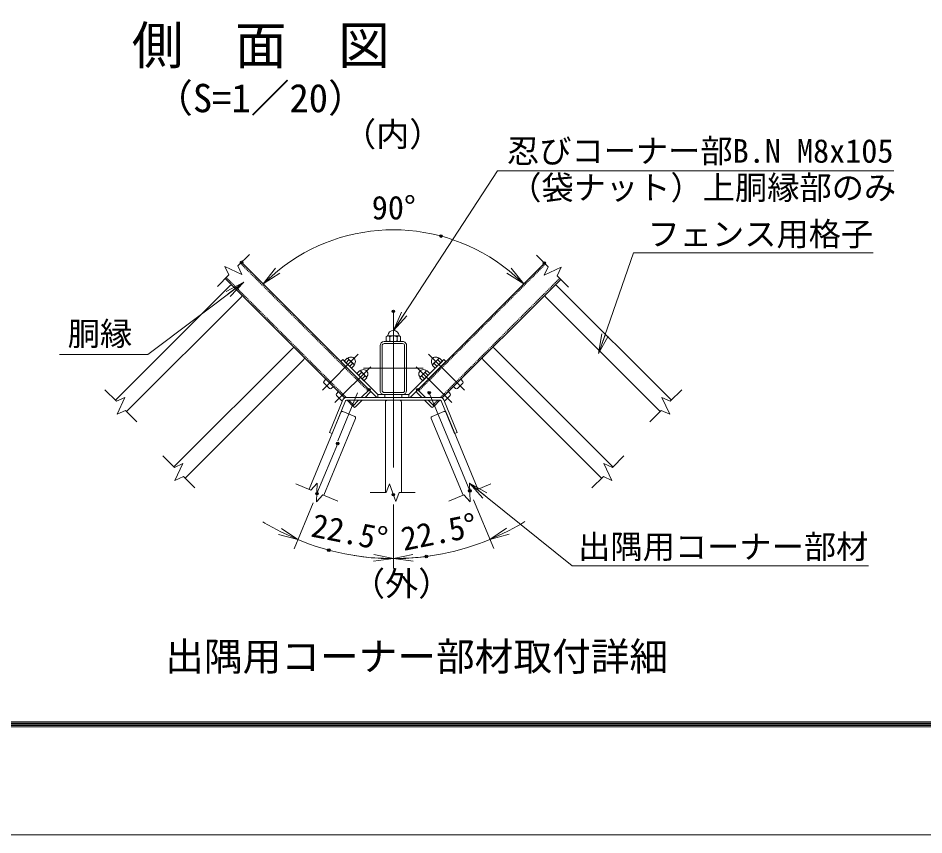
# Model space of a CAD drawing. Units: millimetres, scale not verified. Extents: x -4200 to 4200, y -2970 to 2970.
# Drawn here: x -276 to 1567, y -2970 to -1308 of the extents above; entities that cross this region are included whole.
import ezdxf
from ezdxf.enums import TextEntityAlignment as Align

# ---------------------------------------------------------------- set-up
doc = ezdxf.new("R2010")
doc.units = ezdxf.units.MM
doc.header["$LTSCALE"] = 10
doc.header["$PDMODE"] = 32
doc.header["$PDSIZE"] = 5
doc.linetypes.add('USER1', pattern=[50.8, 31.75, -6.35, 6.35, -6.35])
doc.linetypes.add('USER2', pattern=[0.375, 0.25, -0.125])
for name, color, linetype, lineweight in [('0-0_D-BMK', 2, 'USER1', 13), ('0-4_D-STR3', 3, 'Continuous', 13), ('0-5_D-STR1', 1, 'Continuous', 18), ('0-6_D-STR-DIM', 7, 'Continuous', 13), ('0-7_0', 7, 'Continuous', 18), ('0-9_D-TTL-TXT', 7, 'Continuous', 18), ('0-A_D-STR-TXT', 7, 'Continuous', 13), ('0-B_D-TTL', 7, 'Continuous', 18)]:
    doc.layers.add(name, color=color, linetype=linetype, lineweight=lineweight)
doc.layers.add('0-8_Defpoints', color=253, linetype='Continuous')
doc.styles.add('ＭＳ ゴシック', font='')
doc.styles.get('ＭＳ ゴシック').set_extended_font_data('MS Gothic')

# ---------------------------------------------------------------- blocks, each defined once
blk = doc.blocks.new('_Open')
at = {"layer": '0-7_0'}
blk.add_line((-10, 1.667), (0, 0), dxfattribs=at)
blk.add_lwpolyline([(-10, -1.667), (0, 0), (-10, 0)], dxfattribs=at)

msp = doc.modelspace()

# ---------------------------------------------------------------- linework, layer by layer
at = {"layer": '0-0_D-BMK'}
for p, q in [((487.63, -1904.93), (487.63, -2277.76)), ((487.63, -1916.65), (487.63, -2123.89)), ((487.63, -1931.96), (487.63, -2108.65)), ((416.01, -1992.2), (343.26, -2064.95)), ((559.25, -1992.2), (632, -2064.95)), ((441.46, -2017.66), (368.71, -2090.41)), ((426.88, -2020.27), (548.38, -2020.27)), ((446.05, -2020.27), (529.21, -2020.27)), ((533.79, -2017.66), (606.54, -2090.41)), ((374.36, -2167.98), (414.74, -2070.5)), ((643.13, -2269.94), (560.52, -2070.5)), ((374.36, -2173.74), (332.13, -2275.7))]:
    msp.add_line(p, q, dxfattribs=at)
at = {"layer": '0-4_D-STR3'}
for p, q in [((473.16, -1964.47), (473.16, -1956.37)), ((476.52, -1954.57), (498.74, -1954.57)), ((476.52, -1954.57), (498.74, -1954.57)), ((476.52, -1966.27), (498.74, -1966.27)), ((476.52, -1966.27), (498.74, -1966.27)), ((480.45, -1956.37), (480.45, -1964.47)), ((495.03, -1956.37), (495.03, -1964.47)), ((502.32, -1964.47), (502.32, -1956.37)), ((384.85, -2002.99), (380.78, -2007.07)), ((453.74, -2080.03), (380.78, -2007.07)), ((456.13, -2074.27), (384.85, -2002.99)), ((393.51, -2000.07), (387.72, -2005.86)), ((402.35, -2020.49), (387.72, -2005.86)), ((397.21, -2003.77), (391.42, -2009.56)), ((395.07, -2000.49), (393.51, -2000.07)), ((407.72, -2013.14), (395.07, -2000.49)), ((519.13, -2074.27), (590.4, -2002.99)), ((521.51, -2080.03), (594.48, -2007.07)), ((567.53, -2013.14), (580.18, -2000.49)), ((572.9, -2020.49), (587.54, -2005.86)), ((578.05, -2003.77), (583.84, -2009.56)), ((580.18, -2000.49), (581.75, -2000.07)), ((581.75, -2000.07), (587.54, -2005.86)), ((590.4, -2002.99), (594.48, -2007.07)), ((404.44, -2011), (398.65, -2016.79)), ((408.14, -2014.7), (402.35, -2020.49)), ((408.14, -2014.7), (407.72, -2013.14)), ((418.96, -2025.52), (413.17, -2031.31)), ((420.53, -2025.94), (418.96, -2025.52)), ((433.18, -2038.59), (420.53, -2025.94)), ((542.08, -2038.59), (554.73, -2025.94)), ((554.73, -2025.94), (556.29, -2025.52)), ((556.29, -2025.52), (562.08, -2031.31)), ((567.11, -2014.7), (567.53, -2013.14)), ((567.11, -2014.7), (572.9, -2020.49)), ((570.82, -2011), (576.61, -2016.79)), ((350.23, -2042.7), (346.37, -2047.3)), ((427.81, -2045.95), (413.17, -2031.31)), ((422.67, -2029.23), (416.88, -2035.02)), ((429.89, -2036.45), (424.1, -2042.24)), ((433.6, -2040.16), (427.81, -2045.95)), ((433.6, -2040.16), (433.18, -2038.59)), ((541.66, -2040.16), (542.08, -2038.59)), ((541.66, -2040.16), (547.45, -2045.95)), ((545.36, -2036.45), (551.15, -2042.24)), ((547.45, -2045.95), (562.08, -2031.31)), ((552.59, -2029.23), (558.38, -2035.02)), ((625.02, -2042.7), (628.88, -2047.3)), ((346.52, -2050.7), (357.51, -2061.69)), ((365.51, -2057.98), (360.91, -2061.84)), ((609.75, -2057.98), (614.35, -2061.84)), ((628.73, -2050.7), (617.75, -2061.69)), ((375.69, -2068.16), (371.83, -2072.76)), ((371.98, -2076.16), (382.96, -2087.14)), ((392.07, -2080.03), (487.63, -2080.03)), ((438.05, -2064.34), (422.37, -2080.03)), ((439.96, -2070.07), (430, -2080.03)), ((439.96, -2066.25), (438.05, -2064.34)), ((530.24, -2080.03), (445.01, -2080.03)), ((453.74, -2080.03), (521.51, -2080.03)), ((456.13, -2074.27), (519.13, -2074.27)), ((456.13, -2074.27), (456.13, -2080.03)), ((470.53, -2080.03), (470.53, -2074.27)), ((470.53, -2074.27), (504.73, -2074.27)), ((470.53, -2080.03), (504.73, -2080.03)), ((470.53, -2080.03), (504.73, -2080.03)), ((473.05, -2080.03), (502.21, -2080.03)), ((473.05, -2080.03), (502.21, -2080.03)), ((473.05, -2080.03), (502.21, -2080.03)), ((583.18, -2080.03), (487.63, -2080.03)), ((504.73, -2080.03), (504.73, -2074.27)), ((519.13, -2074.27), (519.13, -2080.03)), ((535.29, -2066.25), (537.2, -2064.34)), ((535.29, -2070.07), (545.25, -2080.03)), ((537.2, -2064.34), (552.89, -2080.03)), ((603.28, -2076.16), (592.29, -2087.14)), ((599.57, -2068.16), (603.43, -2072.76)), ((357.63, -2150.99), (385.09, -2084.7)), ((362.95, -2153.2), (390.41, -2086.9)), ((392.07, -2085.79), (487.63, -2085.79)), ((416.61, -2085.79), (404.96, -2097.43)), ((406.87, -2099.34), (404.96, -2097.43)), ((424.24, -2085.79), (410.69, -2099.34)), ((473.05, -2085.79), (502.21, -2085.79)), ((583.18, -2085.79), (487.63, -2085.79)), ((551.01, -2085.79), (564.57, -2099.34)), ((558.65, -2085.79), (570.29, -2097.43)), ((568.39, -2099.34), (570.29, -2097.43)), ((612.31, -2153.2), (584.85, -2086.9)), ((617.63, -2150.99), (590.17, -2084.7)), ((362.95, -2153.2), (357.63, -2150.99)), ((612.31, -2153.2), (617.63, -2150.99))]:
    msp.add_line(p, q, dxfattribs=at)
for centre, radius, start, end in [((487.74, -1955.47), 11.7, 7.16806, 172.83194), ((476.8, -1959.14), 4.58, 37.21089, 142.78911), ((476.8, -1961.7), 4.58, 217.21089, 322.78911), ((475.24, -1953.9), 0.9, 279.83916, 352.83194), ((487.74, -1970.23), 15.66, 62.26063, 117.73937), ((487.74, -1950.61), 15.66, 242.26063, 297.73937), ((498.67, -1959.16), 4.59, 37.42505, 142.57495), ((498.67, -1961.68), 4.59, 217.42505, 322.57495), ((500.24, -1953.9), 0.9, 187.16806, 253.42019), ((385.57, -2009.01), 12.76, 24.22053, 41.8842), ((401.44, -2006.77), 8.95, 314.64798, 135.35202), ((389.73, -2018.48), 16.51, 26.96185, 63.03815), ((573.82, -2006.77), 8.95, 44.64798, 225.35202), ((585.53, -2018.48), 16.51, 116.96185, 153.03815), ((589.68, -2009.01), 12.76, 138.1158, 155.77947), ((399.2, -2022.64), 12.76, 48.1158, 65.77947), ((426.89, -2032.23), 8.95, 314.64798, 135.35202), ((411.03, -2034.46), 12.76, 24.22053, 41.8842), ((548.36, -2032.23), 8.95, 44.64798, 225.35202), ((564.23, -2034.46), 12.76, 138.1158, 155.77947), ((576.05, -2022.64), 12.76, 114.22053, 131.8842), ((415.18, -2043.94), 16.51, 26.96185, 63.03815), ((424.66, -2048.09), 12.76, 48.1158, 65.77947), ((550.6, -2048.09), 12.76, 114.22053, 131.8842), ((560.07, -2043.94), 16.51, 116.96185, 153.03815), ((348.3, -2048.92), 2.52, 140, 225), ((359.29, -2059.91), 2.52, 225, 310), ((615.97, -2059.91), 2.52, 230, 315), ((626.95, -2048.92), 2.52, 315, 40), ((373.76, -2074.38), 2.52, 140, 225), ((392.07, -2087.59), 7.56, 90, 157.5), ((438.05, -2068.16), 2.7, 315, 45), ((537.2, -2068.16), 2.7, 135, 225), ((583.18, -2087.59), 7.56, 22.5, 90), ((601.5, -2074.38), 2.52, 315, 40), ((384.74, -2085.36), 2.52, 225, 248.97381), ((392.07, -2087.59), 1.8, 90, 157.5), ((408.78, -2097.43), 2.7, 225, 315), ((566.48, -2097.43), 2.7, 225, 315), ((583.18, -2087.59), 1.8, 22.5, 90), ((590.51, -2085.36), 2.52, 291.02498, 315)]:
    msp.add_arc(centre, radius, start, end, dxfattribs=at)
at = {"layer": '0-5_D-STR1'}
for p, q in [((178.72, -1805.01), (438.05, -2064.34)), ((794.93, -1806.61), (537.2, -2064.34)), ((145.63, -1838.1), (388.47, -2080.94)), ((828.02, -1839.7), (586.79, -2080.94)), ((155.47, -1852.27), (-77.95, -2085.7)), ((819.78, -1852.27), (1053.21, -2085.7)), ((178.38, -1875.18), (-55.04, -2108.61)), ((796.87, -1875.18), (1030.3, -2108.61)), ((468.91, -1966.23), (506.35, -1966.23)), ((468.91, -1970.37), (506.35, -1970.37)), ((282.75, -1979.55), (40.99, -2221.31)), ((460.63, -1974.51), (460.63, -2065.95)), ((464.77, -1974.51), (464.77, -2065.95)), ((510.49, -2065.95), (510.49, -1974.51)), ((514.63, -2065.95), (514.63, -1974.51)), ((692.5, -1979.55), (934.26, -2221.31)), ((305.66, -2002.46), (63.9, -2244.22)), ((669.59, -2002.46), (911.35, -2244.22)), ((468.91, -2070.09), (506.35, -2070.09)), ((468.91, -2074.23), (506.35, -2074.23)), ((393.32, -2085.79), (404.96, -2097.43)), ((471.43, -2273.67), (471.43, -2088.85)), ((503.83, -2273.67), (503.83, -2088.85)), ((581.94, -2085.79), (570.29, -2097.43)), ((315.96, -2266.65), (381.86, -2107.53)), ((384.69, -2108.7), (408.97, -2118.76)), ((590.57, -2108.7), (566.29, -2118.76)), ((659.3, -2266.65), (593.39, -2107.53)), ((345.89, -2279.05), (410.63, -2122.76)), ((629.37, -2279.05), (564.63, -2122.76))]:
    msp.add_line(p, q, dxfattribs=at)
at = {"layer": '0-5_D-STR1', "linetype": 'USER2'}
for p, q in [((176.69, -1807.05), (436.02, -2066.38)), ((796.97, -1808.65), (539.24, -2066.38)), ((147.67, -1836.07), (391.64, -2080.04)), ((825.99, -1837.67), (583.61, -2080.04)), ((397.39, -2085.79), (407, -2095.4)), ((577.87, -2085.79), (568.26, -2095.4))]:
    msp.add_line(p, q, dxfattribs=at)
at = {"layer": '0-5_D-STR1'}
for centre, radius, start, end in [((157.64, -1854.44), 3.06, 45, 135), ((817.62, -1854.44), 3.06, 45, 135), ((176.22, -1873.02), 3.06, 314.99941, 45), ((799.04, -1873.02), 3.06, 135, 225.00059), ((468.91, -1974.51), 8.28, 90.00002, 179.99999), ((468.91, -1974.51), 4.14, 90.00002, 179.99999), ((506.35, -1974.51), 8.28, 0, 90.00002), ((506.35, -1974.51), 4.14, 0, 90.00002), ((284.92, -1981.72), 3.06, 45, 135), ((690.34, -1981.72), 3.06, 45, 135), ((303.5, -2000.3), 3.06, 314.99941, 45), ((671.76, -2000.3), 3.06, 135, 225.00059), ((468.91, -2065.95), 8.28, 179.99999, 270.00002), ((468.91, -2065.95), 4.14, 179.99999, 270.00002), ((506.35, -2065.95), 4.14, 270.00002, 0), ((506.35, -2065.95), 8.28, 270.00002, 0), ((474.49, -2088.85), 3.06, 90, 180.00008), ((500.77, -2088.85), 3.06, 359.99936, 90), ((383.52, -2111.53), 3.06, 67.5, 157.50008), ((407.8, -2121.59), 3.06, 337.49992, 67.5), ((567.46, -2121.59), 3.06, 112.5, 202.50008), ((591.74, -2111.53), 3.06, 22.49936, 112.5)]:
    msp.add_arc(centre, radius, start, end, dxfattribs=at)
at = {"layer": '0-6_D-STR-DIM'}
for p, q in [((171.36, -1812.37), (194.72, -1789.01)), ((802.29, -1813.98), (778.93, -1790.61)), ((144.97, -1813.53), (152.99, -1830.74)), ((179.38, -1829.58), (144.97, -1813.53)), ((171.36, -1812.37), (179.38, -1829.58)), ((802.29, -1813.98), (794.27, -1831.18)), ((794.27, -1831.18), (828.68, -1815.13)), ((828.68, -1815.13), (820.66, -1832.34)), ((129.63, -1854.1), (152.99, -1830.74)), ((844.02, -1855.71), (820.66, -1832.34)), ((-99.14, -2064.52), (-75.78, -2087.88)), ((-58.57, -2079.86), (-75.78, -2087.88)), ((-74.62, -2114.27), (-58.57, -2079.86)), ((1033.83, -2079.86), (1051.03, -2087.88)), ((1049.87, -2114.27), (1033.83, -2079.86)), ((1074.4, -2064.52), (1051.03, -2087.88)), ((-57.41, -2106.25), (-74.62, -2114.27)), ((-57.41, -2106.25), (-34.05, -2129.61)), ((1032.67, -2106.25), (1009.3, -2129.61)), ((1032.67, -2106.25), (1049.87, -2114.27)), ((18.69, -2199.01), (42.05, -2222.37)), ((956.57, -2199.01), (933.2, -2222.37)), ((59.26, -2214.35), (42.05, -2222.37)), ((43.21, -2248.76), (59.26, -2214.35)), ((916, -2214.35), (933.2, -2222.37)), ((932.04, -2248.76), (916, -2214.35)), ((60.42, -2240.74), (43.21, -2248.76)), ((60.42, -2240.74), (83.78, -2264.1)), ((914.84, -2240.74), (891.47, -2264.1)), ((914.84, -2240.74), (932.04, -2248.76)), ((289.46, -2255.67), (319.98, -2268.32)), ((332.81, -2254.32), (319.98, -2268.32)), ((331.15, -2292.25), (332.81, -2254.32)), ((479.65, -2255.83), (473.15, -2273.67)), ((492.63, -2291.51), (479.65, -2255.83)), ((642.45, -2254.32), (655.27, -2268.32)), ((644.1, -2292.25), (642.45, -2254.32)), ((685.8, -2255.67), (655.27, -2268.32)), ((343.98, -2278.26), (331.15, -2292.25)), ((343.98, -2278.26), (374.51, -2290.9)), ((440.11, -2273.67), (473.15, -2273.67)), ((499.13, -2273.67), (492.63, -2291.51)), ((499.13, -2273.67), (532.17, -2273.67)), ((631.28, -2278.26), (600.75, -2290.9)), ((631.28, -2278.26), (644.1, -2292.25)), ((324.47, -2294.18), (285.7, -2387.79)), ((487.63, -2297.76), (487.63, -2427.95)), ((487.63, -2297.76), (487.63, -2427.95)), ((650.78, -2288.42), (691.76, -2387.35))]:
    msp.add_line(p, q, dxfattribs=at)
for centre, radius, start, end in [((487.63, -1900.29), 507.66, 238.46873, 242.98436), ((487.63, -1894.53), 513.42, 296.96495, 301.4299), ((487.63, -1900.29), 507.66, 247.5, 270), ((487.63, -1894.53), 513.42, 270, 292.5), ((487.63, -1894.53), 513.42, 261.0701, 265.53505), ((487.63, -1900.29), 507.66, 274.51564, 279.03127)]:
    msp.add_arc(centre, radius, start, end, dxfattribs=at)
at = {"layer": '0-7_0'}
msp.add_arc((487.63, -2113.91), 374.96, 51.11517, 128.88483, dxfattribs=at)
at = {"layer": '0-8_Defpoints'}
for p in [(584.67, -1751.74), (178.72, -1805.01), (794.93, -1806.61), (487.63, -1904.93), (487.63, -1904.93), (438.05, -2064.34), (537.2, -2064.34), (560.52, -2070.5), (374.36, -2173.74), (332.13, -2275.7), (487.63, -2277.76), (487.63, -2277.76), (643.13, -2269.94), (356.23, -2390.65), (554.64, -2403.56)]:
    msp.add_point(p, dxfattribs=at)
at = {"layer": '0-A_D-STR-TXT'}
for points in [[(1505.49, -1618.6), (699.57, -1618.6), (488.72, -1942.09)], [(1463.53, -1785.64), (976.35, -1785.64), (905.75, -1988.87)], [(-191.85, -1992.88), (-12.24, -1992.88), (181.7, -1846.52)], [(1454.38, -2422.65), (851.59, -2422.65), (644, -2255.58)]]:
    msp.add_lwpolyline(points, dxfattribs=at)
at = {"layer": '0-B_D-TTL'}
for points in [[(-4199.72, -2969.99), (4200.28, -2969.99), (4200.28, 2970.01), (-4199.72, 2970.01)], [(-3929.72, 2750.01), (3930.28, 2750.01), (3930.28, -2749.99), (-3929.72, -2749.99)], [(-3927.22, 2747.51), (3927.78, 2747.51), (3927.78, -2747.49), (-3927.22, -2747.49)], [(-3924.72, 2745.01), (3925.28, 2745.01), (3925.28, -2744.99), (-3924.72, -2744.99)], [(-3922.22, 2742.51), (3922.78, 2742.51), (3922.78, -2742.49), (-3922.22, -2742.49)], [(-3919.72, 2740.01), (3920.28, 2740.01), (3920.28, -2739.99), (-3919.72, -2739.99)]]:
    msp.add_lwpolyline(points, close=True, dxfattribs=at)

# ---------------------------------------------------------------- block references
at = {"layer": '0-6_D-STR-DIM', "xscale": 4, "yscale": 4}
for p, rotation in [((293.35, -2369.31), 335.24218), ((684.11, -2368.87), 204.73248), ((487.63, -2407.95), 357.76752), ((487.63, -2407.95), 182.25782)]:
    msp.add_blockref('_Open', p, dxfattribs=dict(at, rotation=rotation))
at = {"layer": '0-7_0', "xscale": 4, "yscale": 4}
for p, rotation in [((222.49, -1848.78), 221.94241), ((752.76, -1848.78), 318.05759)]:
    msp.add_blockref('_Open', p, dxfattribs=dict(at, rotation=rotation))
at = {"layer": '0-A_D-STR-TXT', "xscale": 4, "yscale": 4}
for p, rotation in [((183.29, -1845.31), 37.04133), ((487.63, -1943.77), 236.90467), ((905.1, -1990.76), 250.8456), ((642.45, -2254.32), 141.17085)]:
    msp.add_blockref('_Open', p, dxfattribs=dict(at, rotation=rotation))

# ---------------------------------------------------------------- texts
at = {"layer": '0-6_D-STR-DIM', "style": 'ＭＳ ゴシック'}
for rotation, p in [(348.75, (315.05, -2376.69)), (11.25, (511.62, -2406.36))]:
    msp.add_text('22.5°', height=48.09, rotation=rotation, dxfattribs=at).set_placement(p, align=Align.BOTTOM_LEFT)
at = {"layer": '0-7_0', "style": 'ＭＳ ゴシック'}
msp.add_text('90°', height=48.09, dxfattribs=at).set_placement((443.69, -1732.21), align=Align.BOTTOM_LEFT)
at = {"layer": '0-9_D-TTL-TXT', "style": 'ＭＳ ゴシック'}
for s, height, p in [('側\u3000面\u3000図', 76.98, (-44.5, -1425.01)), ('（S=1／20）', 57.7, (0.98, -1516.98)), ('出隅用コーナー部材取付詳細', 57.7, (23.43, -2653.26))]:
    msp.add_text(s, height=height, dxfattribs=at).set_placement(p, align=Align.BOTTOM_LEFT)
at = {"layer": '0-A_D-STR-TXT', "style": 'ＭＳ ゴシック'}
for s, height, p in [('（内）', 49.49, (385.04, -1583.98)), ('忍びコーナー部B.N M8x105', 48.09, (718.75, -1616.84)), ('（袋ナット）上胴縁部のみ', 48.09, (723.39, -1691.53)), ('フェンス用格子', 48.09, (1004.68, -1785.92)), ('胴縁', 48.09, (-175.05, -1988.8)), ('出隅用コーナー部材', 48.09, (863.53, -2422.03)), ('（外）', 49.49, (403.19, -2498.33))]:
    msp.add_text(s, height=height, dxfattribs=at).set_placement(p, align=Align.BOTTOM_LEFT)

doc.saveas('drawing.dxf')
